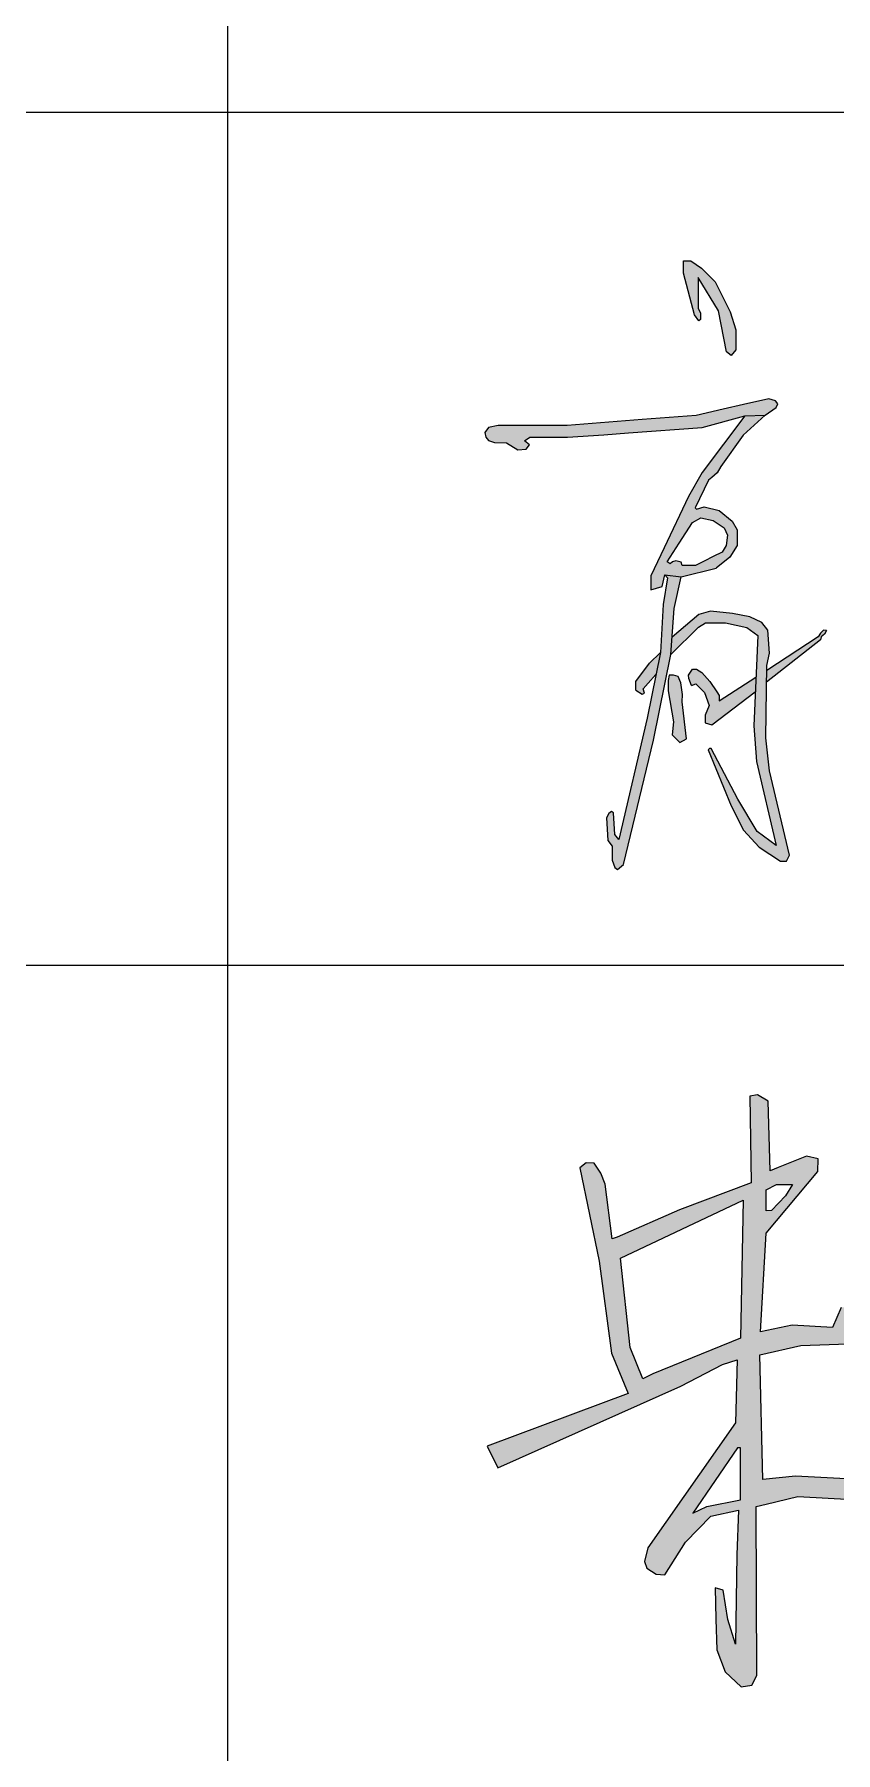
# Model space of a CAD drawing. Extents: x 33088 to 140010, y 13737 to 369010.
# Drawn here: x 118664 to 119697, y 169868 to 172083 of the extents above; entities that cross this region are included whole.
import ezdxf

# ---------------------------------------------------------------- set-up
doc = ezdxf.new("R2010")
doc.units = 0
doc.header["$LTSCALE"] = 1000
doc.header["$MEASUREMENT"] = 0
doc.layers.get('0').update_dxf_attribs({"linetype": 'CONTINUOUS'})
doc.layers.add('PUB_TITLE', color=4, linetype='CONTINUOUS')

msp = doc.modelspace()

# ---------------------------------------------------------------- hatches: boundary and pattern name
h = msp.add_hatch(color=256)
h.paths.add_polyline_path([(119523.8, 171782.1), (119510, 171791.3), (119500.6, 171791.3), (119500.6, 171775.6), (119514.7, 171721.6), (119520.3, 171713.8), (119522.7, 171715.9), (119522.7, 171718.9), (119522.7, 171724.5), (119519.6, 171729.9), (119519.6, 171741.4), (119519.6, 171770), (119545.7, 171726.7), (119556, 171674), (119562.3, 171669.1), (119568.2, 171676.5), (119568.2, 171702.5), (119560.7, 171725.8), (119541.4, 171764.3)])
h.paths.add_polyline_path([(119579.6, 171591.3), (119605.9, 171592.3), (119619.9, 171602.1), (119622.1, 171606.9), (119619.1, 171610.9), (119610.7, 171613.4), (119578, 171605.9), (119551.7, 171599.9), (119517.1, 171592), (119447.5, 171586.6), (119350.8, 171579.1), (119261.7, 171579.1), (119249.2, 171576.5), (119244.6, 171570.2), (119245.7, 171563.8), (119249.1, 171559.8), (119257.1, 171557.2), (119272.3, 171556.5), (119287.2, 171547.6), (119297.9, 171548.4), (119302.1, 171554.1), (119295.6, 171559.3), (119302.6, 171563.8), (119351, 171563.8), (119398.1, 171567.2), (119429.9, 171569.5), (119524.7, 171576.3)])
h.paths.add_polyline_path([(119533, 171508.6), (119537.1, 171512.1), (119544.1, 171518), (119548.7, 171526), (119577.7, 171566.6), (119605.9, 171592.3), (119579.6, 171591.3), (119524.9, 171518.3), (119507.3, 171487.6), (119475.7, 171421.2), (119458.6, 171385.3), (119458.6, 171367.2), (119473.3, 171371.6), (119476.4, 171386.3), (119497.7, 171383.8), (119542.8, 171394.9), (119560.3, 171409.3), (119569.9, 171424.1), (119569.9, 171444.6), (119563.5, 171455.7), (119546.7, 171469.6), (119527.4, 171474), (119517.2, 171471.1), (119515.8, 171472.9)])
h.paths.add_polyline_path([(119523.1, 171460.1), (119538.7, 171456.7), (119552.9, 171447), (119557.4, 171437.5), (119555.5, 171424.4), (119550.3, 171415.7), (119539.1, 171410.1), (119527.3, 171404.2), (119516.2, 171398.6), (119499, 171398.6), (119497.5, 171402.7), (119490.6, 171404.7), (119486.5, 171403.3), (119483.6, 171400.6), (119479.6, 171403.2), (119495, 171427.2), (119512.1, 171453.9)], flags=16)
h.paths.add_polyline_path([(119488.8, 171343.2), (119497.7, 171383.8), (119476.4, 171386.3), (119480.1, 171382.8), (119474.6, 171348.4), (119470.8, 171286.5), (119453.7, 171201.7), (119417.1, 171045.4), (119412.2, 171051.5), (119410.5, 171079.8), (119407.9, 171081.5), (119404.2, 171078.9), (119401.3, 171073.2), (119403.3, 171043.9), (119408.8, 171036.6), (119408.8, 171018.6), (119412, 171009.1), (119415.6, 171006.7), (119423.1, 171012.8), (119462.1, 171173.4), (119484.4, 171283.8)])
h.paths.add_polyline_path([(119586.2, 171332.5), (119564, 171336.5), (119535.3, 171339.5), (119520.3, 171335.4), (119486, 171306), (119484.4, 171283.8), (119520.2, 171319.1), (119529.2, 171324.5), (119554.8, 171324.5), (119582.1, 171318.6), (119596.3, 171308.3), (119591.1, 171191.9), (119594.7, 171145.6), (119619.9, 171037.5), (119595.4, 171055.4), (119570.9, 171097.1), (119536.4, 171162.5), (119534.3, 171162.6), (119532.4, 171160.9), (119562, 171088.6), (119577.9, 171057.2), (119598.1, 171035.3), (119625.5, 171017.5), (119633.4, 171017.5), (119637.5, 171025.2), (119611.5, 171133.7), (119606.8, 171176.2), (119608, 171269.6), (119611.3, 171285.6), (119609.2, 171315), (119601.7, 171324.9)])
h.paths.add_polyline_path([(119470.8, 171286.5), (119456.9, 171272.8), (119439.1, 171248.9), (119439.1, 171237.9), (119447.2, 171232.8), (119450.2, 171234.1), (119448.6, 171239.4), (119455.2, 171246.9), (119465.1, 171258)], flags=17)
h.paths.add_polyline_path([(119593.1, 171235.7), (119593.9, 171254.5), (119546.7, 171223.9), (119546.7, 171230.7), (119543.6, 171235.5), (119534.8, 171249.1), (119524.5, 171260.4), (119517.4, 171264.7), (119512.1, 171264.7), (119506.9, 171257.1), (119507.4, 171252.6), (119510.9, 171244), (119516.6, 171245.9), (119527.7, 171234.6), (119533.9, 171218.2), (119528.4, 171205.4), (119528.4, 171195.5), (119537.3, 171193.1)], flags=17)
h.paths.add_polyline_path([(119498.8, 171222.7), (119499.5, 171232.3), (119497.3, 171247.2), (119493.6, 171255.3), (119487.6, 171256.9), (119482, 171256.9), (119480.8, 171250.1), (119480.8, 171237.1), (119487.6, 171196.8), (119486.1, 171180), (119496.1, 171170.3), (119504.7, 171175)])
h.paths.add_polyline_path([(119677.1, 171302.8), (119678.3, 171306.5), (119682.2, 171310), (119684.9, 171314.5), (119681.3, 171315), (119677.3, 171311.3), (119674.4, 171306.6), (119607.9, 171263.1), (119607.7, 171248.1)])
for color, points in [(250, [(119523.8, 171782.1), (119510, 171791.3), (119500.6, 171791.3), (119500.6, 171775.6), (119514.7, 171721.6), (119520.3, 171713.8), (119522.7, 171715.9), (119522.7, 171718.9), (119522.7, 171724.5), (119519.6, 171729.9), (119519.6, 171741.4), (119519.6, 171770), (119545.7, 171726.7), (119556, 171674), (119562.3, 171669.1), (119568.2, 171676.5), (119568.2, 171702.5), (119560.7, 171725.8), (119541.4, 171764.3)]), (256, [(119244.6, 171570.2), (119245.7, 171563.8), (119249.1, 171559.8), (119257.1, 171557.2), (119272.3, 171556.5), (119287.2, 171547.6), (119297.9, 171548.4), (119302.1, 171554.1), (119295.6, 171559.3), (119302.6, 171563.8), (119351, 171563.8), (119398.1, 171567.2), (119429.9, 171569.5), (119524.7, 171576.3), (119579.6, 171591.3), (119605.9, 171592.3), (119619.9, 171602.1), (119622.1, 171606.9), (119619.1, 171610.9), (119610.7, 171613.4), (119578, 171605.9), (119551.7, 171599.9), (119517.1, 171592), (119447.5, 171586.6), (119350.8, 171579.1), (119261.7, 171579.1), (119249.2, 171576.5)]), (256, [(119607.9, 171263.1), (119607.7, 171248.1), (119677.1, 171302.8), (119678.3, 171306.5), (119682.2, 171310), (119684.9, 171314.5), (119681.3, 171315), (119677.3, 171311.3), (119674.4, 171306.6)])]:
    msp.add_hatch(color=color).paths.add_polyline_path(points)
h = msp.add_hatch(color=250)
h.paths.add_polyline_path([(119429.9, 171569.5), (119524.7, 171576.3), (119579.6, 171591.3), (119605.9, 171592.3), (119619.9, 171602.1), (119622.1, 171606.9), (119619.1, 171610.9), (119610.7, 171613.4), (119578, 171605.9), (119551.7, 171599.9), (119517.1, 171592), (119447.5, 171586.6), (119350.8, 171579.1), (119261.7, 171579.1), (119249.2, 171576.5), (119244.6, 171570.2), (119245.7, 171563.8), (119249.1, 171559.8), (119257.1, 171557.2), (119272.3, 171556.5), (119287.2, 171547.6), (119297.9, 171548.4), (119302.1, 171554.1), (119295.6, 171559.3), (119302.6, 171563.8), (119351, 171563.8), (119398.1, 171567.2)])
h.paths.add_polyline_path([(119577.7, 171566.6), (119605.9, 171592.3), (119579.6, 171591.3), (119524.9, 171518.3), (119507.3, 171487.6), (119475.7, 171421.2), (119458.6, 171385.3), (119458.6, 171367.2), (119473.3, 171371.6), (119476.4, 171386.3), (119497.7, 171383.8), (119542.8, 171394.9), (119560.3, 171409.3), (119569.9, 171424.1), (119569.9, 171444.6), (119563.5, 171455.7), (119546.7, 171469.6), (119527.4, 171474), (119517.2, 171471.1), (119515.8, 171472.9), (119533, 171508.6), (119537.1, 171512.1), (119544.1, 171518), (119548.7, 171526)])
h.paths.add_polyline_path([(119538.7, 171456.7), (119552.9, 171447), (119557.4, 171437.5), (119555.5, 171424.4), (119550.3, 171415.7), (119539.1, 171410.1), (119527.3, 171404.2), (119516.2, 171398.6), (119499, 171398.6), (119497.5, 171402.7), (119490.6, 171404.7), (119486.5, 171403.3), (119483.6, 171400.6), (119479.6, 171403.2), (119495, 171427.2), (119512.1, 171453.9), (119523.1, 171460.1)], flags=16)
h.paths.add_polyline_path([(119497.7, 171383.8), (119476.4, 171386.3), (119480.1, 171382.8), (119474.6, 171348.4), (119470.8, 171286.5), (119453.7, 171201.7), (119417.1, 171045.4), (119412.2, 171051.5), (119410.5, 171079.8), (119407.9, 171081.5), (119404.2, 171078.9), (119401.3, 171073.2), (119403.3, 171043.9), (119408.8, 171036.6), (119408.8, 171018.6), (119412, 171009.1), (119415.6, 171006.7), (119423.1, 171012.8), (119462.1, 171173.4), (119484.4, 171283.8), (119488.8, 171343.2)])
h.paths.add_polyline_path([(119470.8, 171286.5), (119456.9, 171272.8), (119439.1, 171248.9), (119439.1, 171237.9), (119447.2, 171232.8), (119450.2, 171234.1), (119448.6, 171239.4), (119455.2, 171246.9), (119465.1, 171258)], flags=17)
h.paths.add_polyline_path([(119586.2, 171332.5), (119564, 171336.5), (119535.3, 171339.5), (119520.3, 171335.4), (119486, 171306), (119484.4, 171283.8), (119520.2, 171319.1), (119529.2, 171324.5), (119554.8, 171324.5), (119582.1, 171318.6), (119596.3, 171308.3), (119591.1, 171191.9), (119594.7, 171145.6), (119619.9, 171037.5), (119595.4, 171055.4), (119570.9, 171097.1), (119536.4, 171162.5), (119534.3, 171162.6), (119532.4, 171160.9), (119562, 171088.6), (119577.9, 171057.2), (119598.1, 171035.3), (119625.5, 171017.5), (119633.4, 171017.5), (119637.5, 171025.2), (119611.5, 171133.7), (119606.8, 171176.2), (119608, 171269.6), (119611.3, 171285.6), (119609.2, 171315), (119601.7, 171324.9)])
h.paths.add_polyline_path([(119543.6, 171235.5), (119534.8, 171249.1), (119524.5, 171260.4), (119517.4, 171264.7), (119512.1, 171264.7), (119506.9, 171257.1), (119507.4, 171252.6), (119510.9, 171244), (119516.6, 171245.9), (119527.7, 171234.6), (119533.9, 171218.2), (119528.4, 171205.4), (119528.4, 171195.5), (119537.3, 171193.1), (119593.1, 171235.7), (119593.9, 171254.5), (119546.7, 171223.9), (119546.7, 171230.7)], flags=17)
h.paths.add_polyline_path([(119677.1, 171302.8), (119678.3, 171306.5), (119682.2, 171310), (119684.9, 171314.5), (119681.3, 171315), (119677.3, 171311.3), (119674.4, 171306.6), (119607.9, 171263.1), (119607.7, 171248.1)])
h.paths.add_polyline_path([(119499.5, 171232.3), (119497.3, 171247.2), (119493.6, 171255.3), (119487.6, 171256.9), (119482, 171256.9), (119480.8, 171250.1), (119480.8, 171237.1), (119487.6, 171196.8), (119486.1, 171180), (119496.1, 171170.3), (119504.7, 171175), (119498.8, 171222.7)])
h = msp.add_hatch(color=256)
h.paths.add_polyline_path([(119515.8, 171472.9), (119533, 171508.6), (119537.1, 171512.1), (119544.1, 171518), (119548.7, 171526), (119577.7, 171566.6), (119605.9, 171592.3), (119579.6, 171591.3), (119524.9, 171518.3), (119507.3, 171487.6), (119475.7, 171421.2), (119458.6, 171385.3), (119458.6, 171367.2), (119473.3, 171371.6), (119476.4, 171386.3), (119497.7, 171383.8), (119542.8, 171394.9), (119560.3, 171409.3), (119569.9, 171424.1), (119569.9, 171444.6), (119563.5, 171455.7), (119546.7, 171469.6), (119527.4, 171474), (119517.2, 171471.1)])
h.paths.add_polyline_path([(119523.1, 171460.1), (119538.7, 171456.7), (119552.9, 171447), (119557.4, 171437.5), (119555.5, 171424.4), (119550.3, 171415.7), (119539.1, 171410.1), (119527.3, 171404.2), (119516.2, 171398.6), (119499, 171398.6), (119497.5, 171402.7), (119490.6, 171404.7), (119486.5, 171403.3), (119483.6, 171400.6), (119479.6, 171403.2), (119495, 171427.2), (119512.1, 171453.9)], flags=16)
h.paths.add_polyline_path([(119497.7, 171383.8), (119476.4, 171386.3), (119480.1, 171382.8), (119474.6, 171348.4), (119470.8, 171286.5), (119453.7, 171201.7), (119417.1, 171045.4), (119412.2, 171051.5), (119410.5, 171079.8), (119407.9, 171081.5), (119404.2, 171078.9), (119401.3, 171073.2), (119403.3, 171043.9), (119408.8, 171036.6), (119408.8, 171018.6), (119412, 171009.1), (119415.6, 171006.7), (119423.1, 171012.8), (119462.1, 171173.4), (119484.4, 171283.8), (119488.8, 171343.2)])
h.paths.add_polyline_path([(119520.2, 171319.1), (119529.2, 171324.5), (119554.8, 171324.5), (119582.1, 171318.6), (119596.3, 171308.3), (119591.1, 171191.9), (119594.7, 171145.6), (119619.9, 171037.5), (119595.4, 171055.4), (119570.9, 171097.1), (119536.4, 171162.5), (119534.3, 171162.6), (119532.4, 171160.9), (119562, 171088.6), (119577.9, 171057.2), (119598.1, 171035.3), (119625.5, 171017.5), (119633.4, 171017.5), (119637.5, 171025.2), (119611.5, 171133.7), (119606.8, 171176.2), (119608, 171269.6), (119611.3, 171285.6), (119609.2, 171315), (119601.7, 171324.9), (119586.2, 171332.5), (119564, 171336.5), (119535.3, 171339.5), (119520.3, 171335.4), (119486, 171306), (119484.4, 171283.8)])
h.paths.add_polyline_path([(119470.8, 171286.5), (119456.9, 171272.8), (119439.1, 171248.9), (119439.1, 171237.9), (119447.2, 171232.8), (119450.2, 171234.1), (119448.6, 171239.4), (119455.2, 171246.9), (119465.1, 171258)], flags=17)
h.paths.add_polyline_path([(119498.8, 171222.7), (119499.5, 171232.3), (119497.3, 171247.2), (119493.6, 171255.3), (119487.6, 171256.9), (119482, 171256.9), (119480.8, 171250.1), (119480.8, 171237.1), (119487.6, 171196.8), (119486.1, 171180), (119496.1, 171170.3), (119504.7, 171175)])
h.paths.add_polyline_path([(119593.1, 171235.7), (119593.9, 171254.5), (119546.7, 171223.9), (119546.7, 171230.7), (119543.6, 171235.5), (119534.8, 171249.1), (119524.5, 171260.4), (119517.4, 171264.7), (119512.1, 171264.7), (119506.9, 171257.1), (119507.4, 171252.6), (119510.9, 171244), (119516.6, 171245.9), (119527.7, 171234.6), (119533.9, 171218.2), (119528.4, 171205.4), (119528.4, 171195.5), (119537.3, 171193.1)], flags=17)
h = msp.add_hatch(color=7)
h.paths.add_polyline_path([(119598.9, 170380.8), (119652, 170392.6), (119725, 170395.2), (119729.9, 170412.5), (119715.1, 170414.6), (119712.3, 170441.8), (119703.7, 170442), (119692.8, 170416), (119640.6, 170419), (119599.9, 170410.4), (119607.4, 170537.7), (119674, 170617), (119674.2, 170633.4), (119659.2, 170637), (119622.6, 170622.1), (119612.3, 170618.1), (119609.6, 170708), (119596.2, 170716), (119586, 170714.1), (119587.7, 170602.5), (119495.7, 170567.7), (119415.2, 170532.5), (119408.9, 170530.3), (119399.6, 170601), (119393.9, 170614.9), (119385.4, 170627.8), (119375.4, 170628.5), (119366.9, 170622), (119391.8, 170501.6), (119407.8, 170383.1), (119429.2, 170331.1), (119247.6, 170263.1), (119261.5, 170235), (119497.1, 170340.4), (119550.9, 170368.2), (119569.9, 170374.5), (119567.7, 170293.2), (119454.8, 170131.9), (119450.3, 170114.4), (119453.3, 170105.6), (119465.3, 170098.1), (119476.8, 170097.1), (119503.4, 170139), (119535.8, 170172.7), (119571.5, 170180.4), (119569.4, 170123), (119567.6, 170007.6), (119557.7, 170039.3), (119551.9, 170077.2), (119541.4, 170080.3), (119542.4, 170039.9), (119543.5, 170000.3), (119554.4, 169972.1), (119574.8, 169952.6), (119588.7, 169955), (119595, 169967.2), (119594.3, 170185.3), (119607.2, 170188.1), (119648.2, 170198), (119718.5, 170194.1), (119718.5, 170220.3), (119645.1, 170224.4), (119603.1, 170219.9)])
h.paths.add_polyline_path([(119574.2, 170402.1), (119461.3, 170356.1), (119448.4, 170349.8), (119431.7, 170390.1), (119419.4, 170505.6), (119577.6, 170580)], flags=16)
h.paths.add_polyline_path([(119574.2, 170261), (119574.2, 170193.7), (119530.7, 170185), (119512.6, 170176.8), (119570.3, 170261)], flags=16)
h.paths.add_polyline_path([(119607.4, 170566.4), (119607.4, 170593.3), (119620.4, 170600.5), (119641.2, 170600.5), (119632.1, 170585.7), (119613.9, 170566.9)], flags=16)

# ---------------------------------------------------------------- linework, layer by layer
for p, q in [((119500.6, 171775.6), (119500.6, 171791.3)), ((119500.6, 171791.3), (119510, 171791.3)), ((119510, 171791.3), (119523.8, 171782.1)), ((119514.7, 171721.6), (119500.6, 171775.6)), ((119545.7, 171726.7), (119519.6, 171770)), ((119519.6, 171770), (119519.6, 171741.4)), ((119523.8, 171782.1), (119541.4, 171764.3)), ((119541.4, 171764.3), (119560.7, 171725.8)), ((119519.6, 171741.4), (119519.6, 171729.9)), ((119519.6, 171729.9), (119522.7, 171724.5)), ((119522.7, 171724.5), (119522.7, 171718.9)), ((119556, 171674), (119545.7, 171726.7)), ((119560.7, 171725.8), (119568.2, 171702.5)), ((119520.3, 171713.8), (119514.7, 171721.6)), ((119522.7, 171715.9), (119520.3, 171713.8)), ((119522.7, 171718.9), (119522.7, 171715.9)), ((119568.2, 171702.5), (119568.2, 171676.5)), ((119562.3, 171669.1), (119556, 171674)), ((119568.2, 171676.5), (119562.3, 171669.1)), ((119517.1, 171592), (119447.5, 171586.6)), ((119551.7, 171599.9), (119517.1, 171592)), ((119578, 171605.9), (119551.7, 171599.9)), ((119605.9, 171592.3), (119577.7, 171566.6)), ((119610.7, 171613.4), (119578, 171605.9)), ((119579.6, 171591.3), (119605.9, 171592.3)), ((119605.9, 171592.3), (119619.9, 171602.1)), ((119619.1, 171610.9), (119610.7, 171613.4)), ((119622.1, 171606.9), (119619.1, 171610.9)), ((119619.9, 171602.1), (119622.1, 171606.9)), ((119249.2, 171576.5), (119244.6, 171570.2)), ((119244.6, 171570.2), (119245.7, 171563.8)), ((119261.7, 171579.1), (119249.2, 171576.5)), ((119350.8, 171579.1), (119261.7, 171579.1)), ((119447.5, 171586.6), (119350.8, 171579.1)), ((119398.1, 171567.2), (119429.9, 171569.5)), ((119429.9, 171569.5), (119524.7, 171576.3)), ((119524.7, 171576.3), (119579.6, 171591.3)), ((119579.6, 171591.3), (119524.9, 171518.3)), ((119245.7, 171563.8), (119249.1, 171559.8)), ((119249.1, 171559.8), (119257.1, 171557.2)), ((119257.1, 171557.2), (119272.3, 171556.5)), ((119272.3, 171556.5), (119287.2, 171547.6)), ((119287.2, 171547.6), (119297.9, 171548.4)), ((119295.6, 171559.3), (119302.6, 171563.8)), ((119302.1, 171554.1), (119295.6, 171559.3)), ((119297.9, 171548.4), (119302.1, 171554.1)), ((119302.6, 171563.8), (119351, 171563.8)), ((119351, 171563.8), (119398.1, 171567.2)), ((119577.7, 171566.6), (119548.7, 171526)), ((119548.7, 171526), (119544.1, 171518)), ((119524.9, 171518.3), (119507.3, 171487.6)), ((119533, 171508.6), (119515.8, 171472.9)), ((119537.1, 171512.1), (119533, 171508.6)), ((119544.1, 171518), (119537.1, 171512.1)), ((119507.3, 171487.6), (119475.7, 171421.2)), ((119512.1, 171453.9), (119523.1, 171460.1)), ((119515.8, 171472.9), (119517.2, 171471.1)), ((119517.2, 171471.1), (119527.4, 171474)), ((119523.1, 171460.1), (119538.7, 171456.7)), ((119527.4, 171474), (119546.7, 171469.6)), ((119546.7, 171469.6), (119563.5, 171455.7)), ((119495, 171427.2), (119512.1, 171453.9)), ((119538.7, 171456.7), (119552.9, 171447)), ((119552.9, 171447), (119557.4, 171437.5)), ((119557.4, 171437.5), (119555.5, 171424.4)), ((119563.5, 171455.7), (119569.9, 171444.6)), ((119569.9, 171444.6), (119569.9, 171424.1)), ((119475.7, 171421.2), (119458.6, 171385.3)), ((119479.6, 171403.2), (119495, 171427.2)), ((119550.3, 171415.7), (119539.1, 171410.1)), ((119555.5, 171424.4), (119550.3, 171415.7)), ((119569.9, 171424.1), (119560.3, 171409.3)), ((119483.6, 171400.6), (119479.6, 171403.2)), ((119486.5, 171403.3), (119483.6, 171400.6)), ((119490.6, 171404.7), (119486.5, 171403.3)), ((119497.5, 171402.7), (119490.6, 171404.7)), ((119499, 171398.6), (119497.5, 171402.7)), ((119497.7, 171383.8), (119542.8, 171394.9)), ((119516.2, 171398.6), (119499, 171398.6)), ((119527.3, 171404.2), (119516.2, 171398.6)), ((119539.1, 171410.1), (119527.3, 171404.2)), ((119560.3, 171409.3), (119542.8, 171394.9)), ((119458.6, 171385.3), (119458.6, 171367.2)), ((119458.6, 171367.2), (119473.3, 171371.6)), ((119473.3, 171371.6), (119476.4, 171386.3)), ((119480.1, 171382.8), (119474.6, 171348.4)), ((119476.4, 171386.3), (119497.7, 171383.8)), ((119476.4, 171386.3), (119480.1, 171382.8)), ((119488.8, 171343.2), (119497.7, 171383.8)), ((119474.6, 171348.4), (119470.8, 171286.5)), ((119484.4, 171283.8), (119488.8, 171343.2)), ((119520.3, 171335.4), (119486, 171306)), ((119535.3, 171339.5), (119520.3, 171335.4)), ((119564, 171336.5), (119535.3, 171339.5)), ((119586.2, 171332.5), (119564, 171336.5)), ((119601.7, 171324.9), (119586.2, 171332.5)), ((119484.4, 171283.8), (119520.2, 171319.1)), ((119520.2, 171319.1), (119529.2, 171324.5)), ((119529.2, 171324.5), (119554.8, 171324.5)), ((119554.8, 171324.5), (119582.1, 171318.6)), ((119582.1, 171318.6), (119596.3, 171308.3)), ((119596.3, 171308.3), (119591.1, 171191.9)), ((119609.2, 171315), (119601.7, 171324.9)), ((119674.4, 171306.6), (119607.9, 171263.1)), ((119611.3, 171285.6), (119609.2, 171315)), ((119677.3, 171311.3), (119674.4, 171306.6)), ((119678.3, 171306.5), (119677.1, 171302.8)), ((119681.3, 171315), (119677.3, 171311.3)), ((119682.2, 171310), (119678.3, 171306.5)), ((119684.9, 171314.5), (119681.3, 171315)), ((119684.9, 171314.5), (119682.2, 171310)), ((119470.8, 171286.5), (119453.7, 171201.7)), ((119456.9, 171272.8), (119470.8, 171286.5)), ((119462.1, 171173.4), (119484.4, 171283.8)), ((119677.1, 171302.8), (119607.7, 171248.1)), ((119608, 171269.6), (119611.3, 171285.6)), ((119439.1, 171248.9), (119456.9, 171272.8)), ((119506.9, 171257.1), (119512.1, 171264.7)), ((119512.1, 171264.7), (119517.4, 171264.7)), ((119517.4, 171264.7), (119524.5, 171260.4)), ((119524.5, 171260.4), (119534.8, 171249.1)), ((119606.8, 171176.2), (119608, 171269.6)), ((119439.1, 171237.9), (119439.1, 171248.9)), ((119439.1, 171237.9), (119447.2, 171232.8)), ((119448.6, 171239.4), (119455.2, 171246.9)), ((119450.2, 171234.1), (119448.6, 171239.4)), ((119455.2, 171246.9), (119465.1, 171258)), ((119482, 171256.9), (119480.8, 171250.1)), ((119480.8, 171250.1), (119480.8, 171237.1)), ((119480.8, 171237.1), (119487.6, 171196.8)), ((119487.6, 171256.9), (119482, 171256.9)), ((119493.6, 171255.3), (119487.6, 171256.9)), ((119497.3, 171247.2), (119493.6, 171255.3)), ((119499.5, 171232.3), (119497.3, 171247.2)), ((119507.4, 171252.6), (119506.9, 171257.1)), ((119510.9, 171244), (119507.4, 171252.6)), ((119510.9, 171244), (119516.6, 171245.9)), ((119516.6, 171245.9), (119527.7, 171234.6)), ((119534.8, 171249.1), (119543.6, 171235.5)), ((119546.7, 171223.9), (119593.9, 171254.5)), ((119447.2, 171232.8), (119450.2, 171234.1)), ((119498.8, 171222.7), (119499.5, 171232.3)), ((119504.7, 171175), (119498.8, 171222.7)), ((119527.7, 171234.6), (119533.9, 171218.2)), ((119533.9, 171218.2), (119528.4, 171205.4)), ((119537.3, 171193.1), (119593.1, 171235.7)), ((119543.6, 171235.5), (119546.7, 171230.7)), ((119546.7, 171230.7), (119546.7, 171223.9)), ((119453.7, 171201.7), (119417.1, 171045.4)), ((119487.6, 171196.8), (119486.1, 171180)), ((119528.4, 171205.4), (119528.4, 171195.5)), ((119528.4, 171195.5), (119537.3, 171193.1)), ((119423.1, 171012.8), (119462.1, 171173.4)), ((119486.1, 171180), (119496.1, 171170.3)), ((119496.1, 171170.3), (119504.7, 171175)), ((119591.1, 171191.9), (119594.7, 171145.6)), ((119611.5, 171133.7), (119606.8, 171176.2)), ((119534.3, 171162.6), (119532.4, 171160.9)), ((119532.4, 171160.9), (119562, 171088.6)), ((119536.4, 171162.5), (119534.3, 171162.6)), ((119570.9, 171097.1), (119536.4, 171162.5)), ((119594.7, 171145.6), (119619.9, 171037.5)), ((119637.5, 171025.2), (119611.5, 171133.7)), ((119562, 171088.6), (119577.9, 171057.2)), ((119595.4, 171055.4), (119570.9, 171097.1)), ((119404.2, 171078.9), (119401.3, 171073.2)), ((119401.3, 171073.2), (119403.3, 171043.9)), ((119407.9, 171081.5), (119404.2, 171078.9)), ((119410.5, 171079.8), (119407.9, 171081.5)), ((119412.2, 171051.5), (119410.5, 171079.8)), ((119403.3, 171043.9), (119408.8, 171036.6)), ((119417.1, 171045.4), (119412.2, 171051.5)), ((119577.9, 171057.2), (119598.1, 171035.3)), ((119619.9, 171037.5), (119595.4, 171055.4)), ((119408.8, 171036.6), (119408.8, 171018.6)), ((119408.8, 171018.6), (119412, 171009.1)), ((119598.1, 171035.3), (119625.5, 171017.5)), ((119625.5, 171017.5), (119633.4, 171017.5)), ((119633.4, 171017.5), (119637.5, 171025.2)), ((119412, 171009.1), (119415.6, 171006.7)), ((119415.6, 171006.7), (119423.1, 171012.8))]:
    msp.add_line(p, q)
for points in [[(119703.7, 170442), (119692.8, 170416), (119640.6, 170419), (119599.9, 170410.4), (119607.4, 170537.7), (119674, 170617), (119674.2, 170633.4), (119659.2, 170637), (119622.6, 170622.1), (119612.3, 170618.1), (119609.6, 170708), (119596.2, 170716), (119586, 170714.1), (119587.7, 170602.5), (119495.7, 170567.7), (119415.2, 170532.5), (119408.9, 170530.3), (119399.6, 170601), (119393.9, 170614.9), (119385.4, 170627.8), (119375.4, 170628.5), (119366.9, 170622), (119391.8, 170501.6), (119407.8, 170383.1), (119429.2, 170331.1), (119247.6, 170263.1), (119261.5, 170235), (119497.1, 170340.4), (119550.9, 170368.2), (119569.9, 170374.5), (119567.7, 170293.2), (119454.8, 170131.9), (119450.3, 170114.4), (119453.3, 170105.6), (119465.3, 170098.1), (119476.8, 170097.1), (119503.4, 170139), (119535.8, 170172.7), (119571.5, 170180.4), (119569.4, 170123), (119567.6, 170007.6), (119557.7, 170039.3), (119551.9, 170077.2), (119541.4, 170080.3), (119542.4, 170039.9), (119543.5, 170000.3), (119554.4, 169972.1), (119574.8, 169952.6), (119588.7, 169955), (119595, 169967.2), (119594.3, 170185.3), (119607.2, 170188.1), (119648.2, 170198), (119718.5, 170194.1)], [(119607.4, 170593.3), (119620.4, 170600.5), (119641.2, 170600.5), (119632.1, 170585.7), (119613.9, 170566.9), (119607.4, 170566.4), (119607.4, 170593.3)], [(119419.4, 170505.6), (119577.6, 170580), (119574.2, 170402.1), (119461.3, 170356.1), (119448.4, 170349.8), (119431.7, 170390.1), (119419.4, 170505.6)], [(119718.5, 170220.3), (119645.1, 170224.4), (119603.1, 170219.9), (119598.9, 170380.8), (119652, 170392.6), (119725, 170395.2)], [(119570.3, 170261), (119512.6, 170176.8), (119530.7, 170185), (119574.2, 170193.7), (119574.2, 170261), (119570.3, 170261)]]:
    msp.add_lwpolyline(points)
at = {"layer": 'PUB_TITLE', "color": 4}
for p, q in [((118913.3, 166483.1), (118913.3, 174183.1)), ((114843.4, 171983.1), (120893.4, 171983.1)), ((114843.4, 170883.1), (120893.4, 170883.1))]:
    msp.add_line(p, q, dxfattribs=at)

doc.saveas('drawing.dxf')
